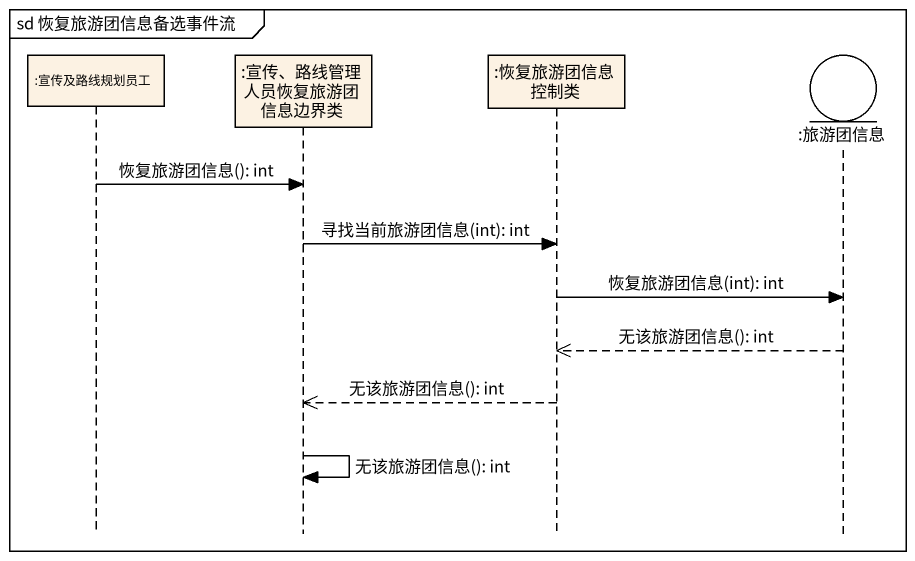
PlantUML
@startuml
mainframe sd 恢复旅游团信息备选事件流
hide footbox
participant ":宣传及路线规划员工" as 宣传及路线规划员工
participant ":宣传、路线管理人员恢复旅游团信息边界类" as 宣传_路线管理人员恢复旅游团信息边界类
participant ":恢复旅游团信息控制类" as 恢复旅游团信息控制类
entity ":旅游团信息" as 旅游团信息

宣传及路线规划员工 -> 宣传_路线管理人员恢复旅游团信息边界类 : 恢复旅游团信息(): int
宣传_路线管理人员恢复旅游团信息边界类 -> 恢复旅游团信息控制类 : 寻找当前旅游团信息(int): int
恢复旅游团信息控制类 -> 旅游团信息 : 恢复旅游团信息(int): int
旅游团信息 -->> 恢复旅游团信息控制类 : 无该旅游团信息(): int
恢复旅游团信息控制类 -->> 宣传_路线管理人员恢复旅游团信息边界类 : 无该旅游团信息(): int
宣传_路线管理人员恢复旅游团信息边界类 -> 宣传_路线管理人员恢复旅游团信息边界类 : 无该旅游团信息(): int
@enduml
